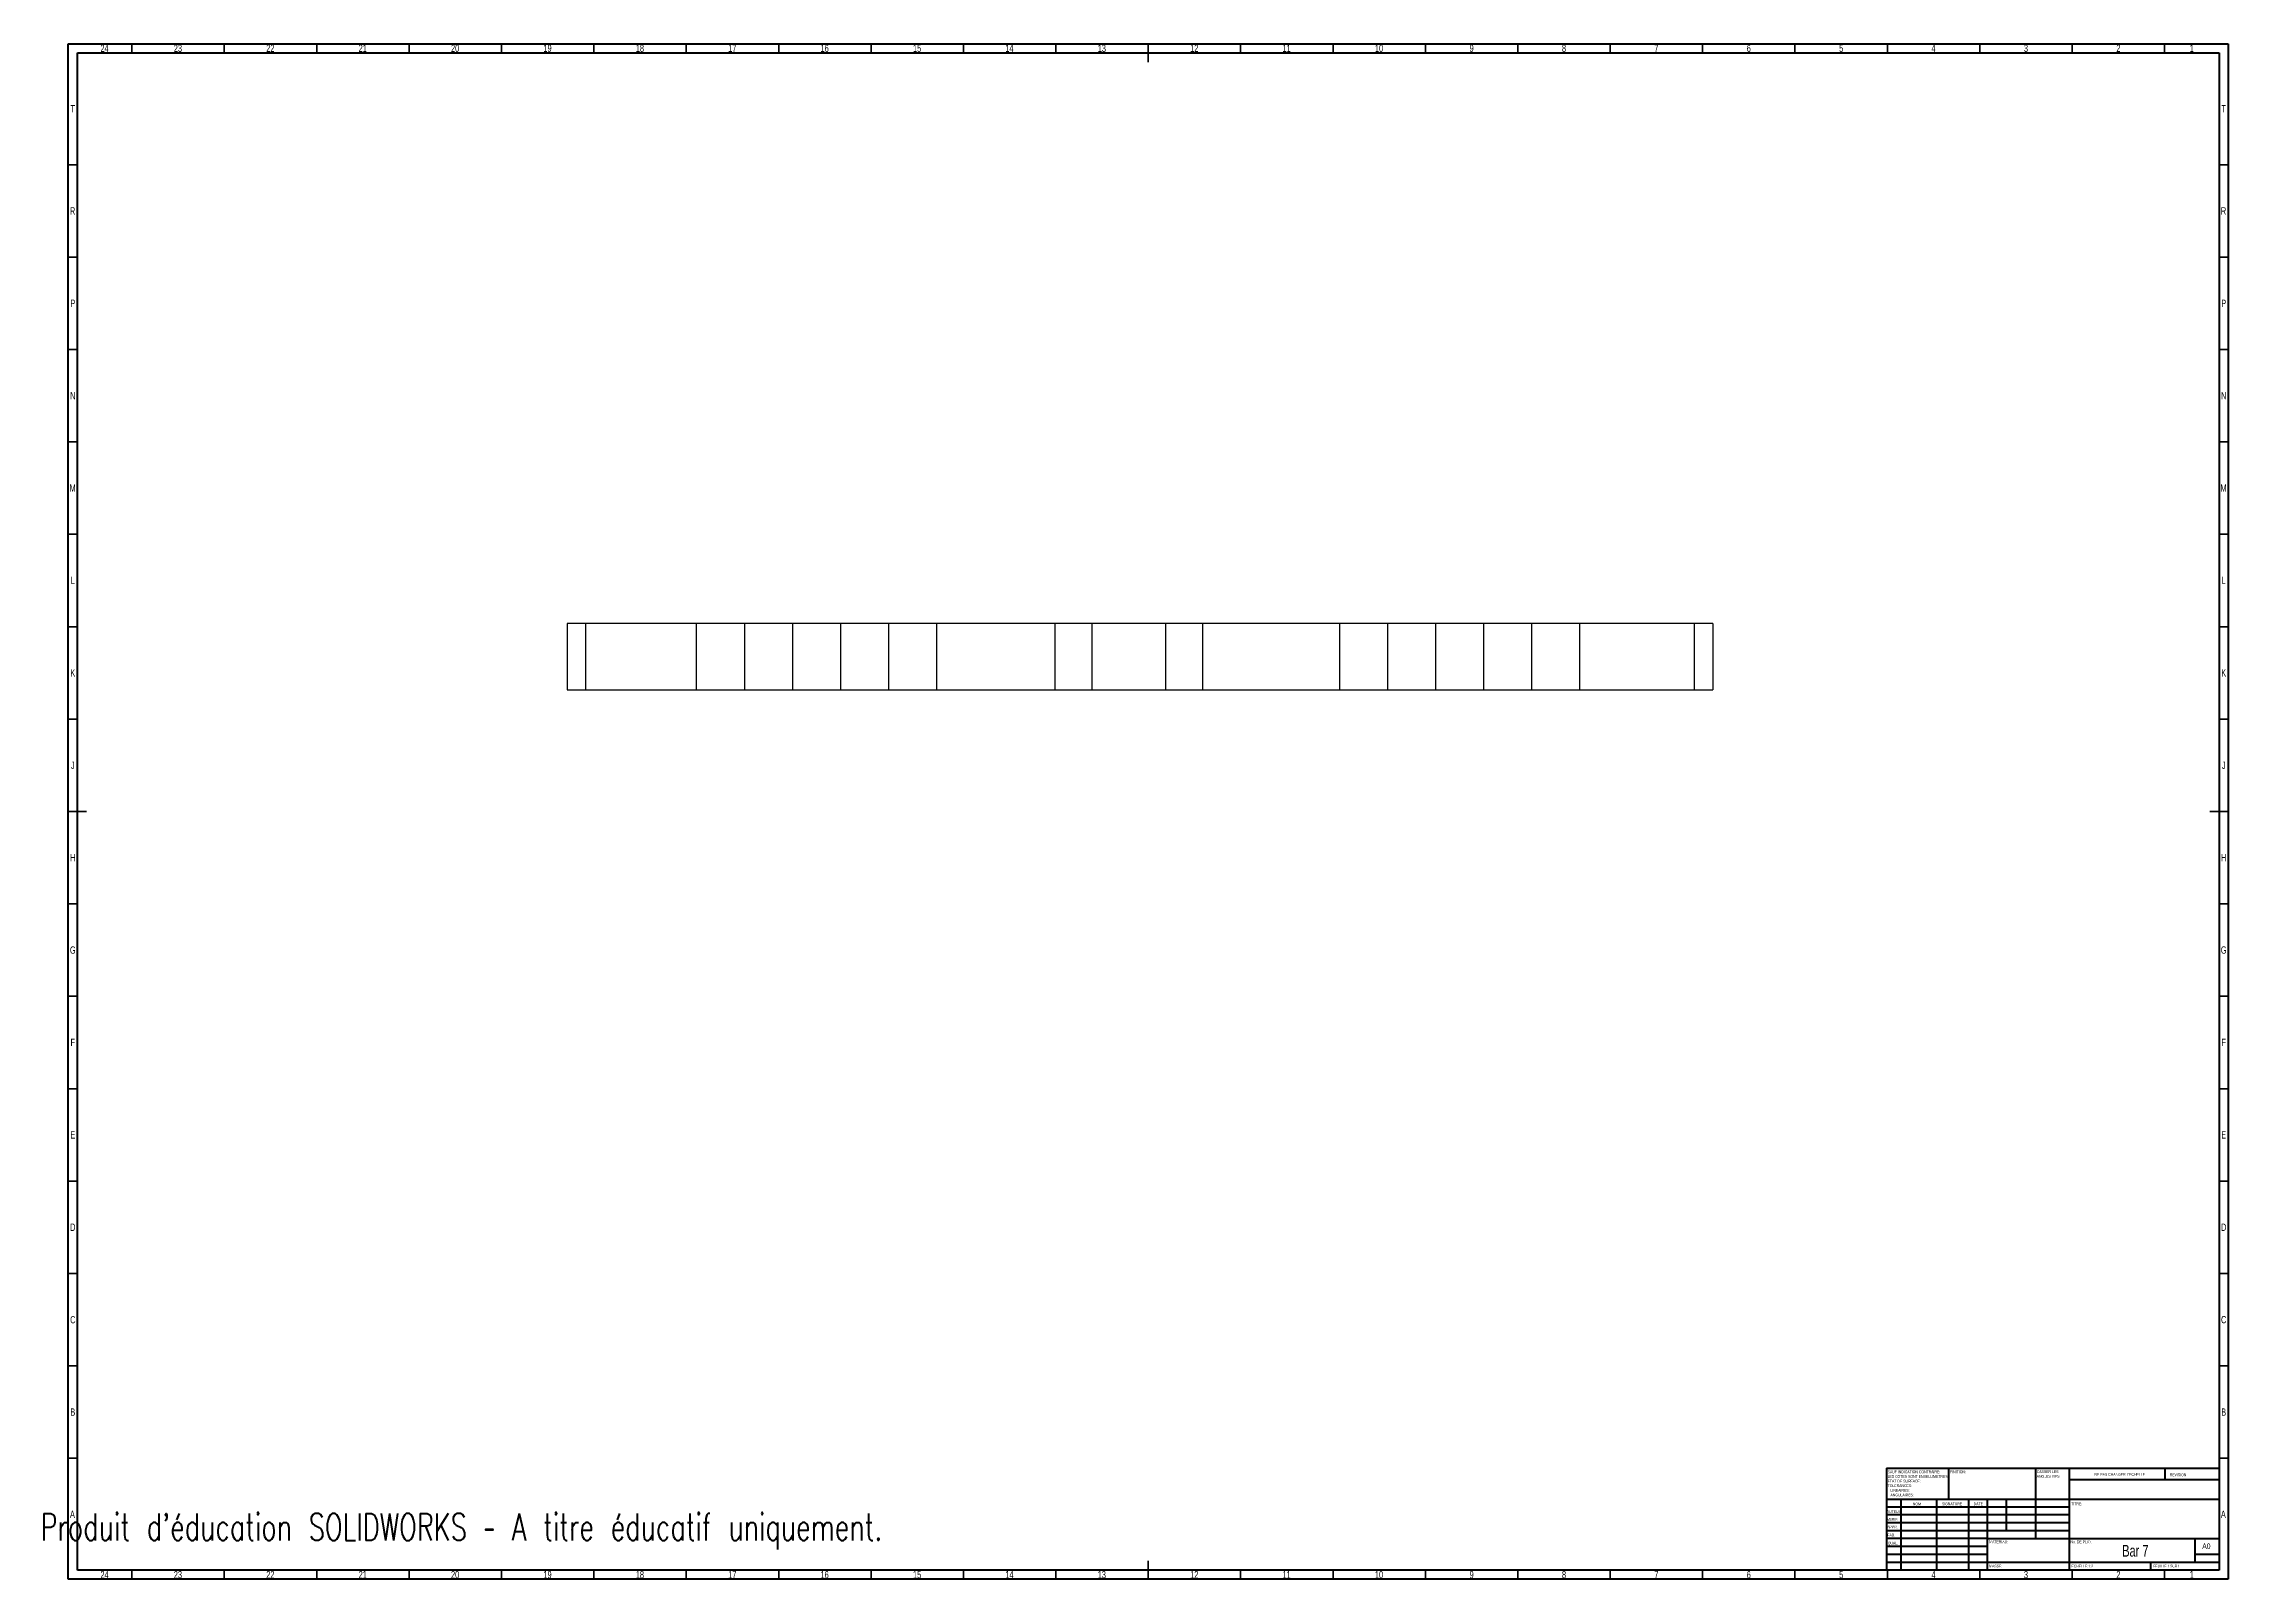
# Model space of a CAD drawing. Header units: millimetres. Extents: x 2 to 1184, y 5 to 836.
import ezdxf

# ---------------------------------------------------------------- set-up
doc = ezdxf.new("R2010")
doc.units = ezdxf.units.MM
doc.styles.add('SLDTEXTSTYLE0', font='TXT', dxfattribs={"width": 0.75})
doc.styles.add('SLDTEXTSTYLE1', font='TXT', dxfattribs={"width": 0.7})
doc.styles.add('SLDTEXTSTYLE2', font='TXT', dxfattribs={"width": 0.7, "bigfont": 'bigfont'})

msp = doc.modelspace()

# ---------------------------------------------------------------- linework, layer by layer
at = {"color": 7, "linetype": 'Continuous', "lineweight": 70}
for p, q in [((15, 5), (15, 836)), ((15, 836), (1184, 836)), ((20, 10), (20, 831)), ((20, 831), (1179, 831)), ((1179, 831), (1179, 10)), ((1184, 836), (1184, 5)), ((1184, 5), (15, 5)), ((1179, 10), (20, 10))]:
    msp.add_line(p, q, dxfattribs=at)
at = {"color": 7, "linetype": 'Continuous', "lineweight": 35}
for p, q in [((49.5, 831), (49.5, 836)), ((99.5, 831), (99.5, 836)), ((149.5, 831), (149.5, 836)), ((199.5, 831), (199.5, 836)), ((249.5, 831), (249.5, 836)), ((299.5, 831), (299.5, 836)), ((349.5, 831), (349.5, 836)), ((399.5, 831), (399.5, 836)), ((449.5, 831), (449.5, 836)), ((499.5, 831), (499.5, 836)), ((549.5, 831), (549.5, 836)), ((599.5, 836), (599.5, 826)), ((599.5, 831), (599.5, 836)), ((649.5, 831), (649.5, 836)), ((699.5, 831), (699.5, 836)), ((749.5, 831), (749.5, 836)), ((799.5, 831), (799.5, 836)), ((849.5, 831), (849.5, 836)), ((899.5, 831), (899.5, 836)), ((949.5, 831), (949.5, 836)), ((999.5, 831), (999.5, 836)), ((1049.5, 831), (1049.5, 836)), ((1099.5, 831), (1099.5, 836)), ((1149.5, 831), (1149.5, 836)), ((20, 770.5), (15, 770.5)), ((1179, 770.5), (1184, 770.5)), ((20, 720.5), (15, 720.5)), ((1179, 720.5), (1184, 720.5)), ((20, 670.5), (15, 670.5)), ((1179, 670.5), (1184, 670.5)), ((20, 620.5), (15, 620.5)), ((1179, 620.5), (1184, 620.5)), ((20, 570.5), (15, 570.5)), ((1179, 570.5), (1184, 570.5)), ((20, 520.5), (15, 520.5)), ((1179, 520.5), (1184, 520.5)), ((20, 470.5), (15, 470.5)), ((1179, 470.5), (1184, 470.5)), ((15, 420.5), (25, 420.5)), ((20, 420.5), (15, 420.5)), ((1184, 420.5), (1174, 420.5)), ((1179, 420.5), (1184, 420.5)), ((20, 370.5), (15, 370.5)), ((1179, 370.5), (1184, 370.5)), ((20, 320.5), (15, 320.5)), ((1179, 320.5), (1184, 320.5)), ((20, 270.5), (15, 270.5)), ((1179, 270.5), (1184, 270.5)), ((20, 220.5), (15, 220.5)), ((1179, 220.5), (1184, 220.5)), ((20, 170.5), (15, 170.5)), ((1179, 170.5), (1184, 170.5)), ((20, 120.5), (15, 120.5)), ((1179, 120.5), (1184, 120.5)), ((20, 70.5), (15, 70.5)), ((1179, 70.5), (1184, 70.5)), ((599.5, 5), (599.5, 15)), ((49.5, 10), (49.5, 5)), ((99.5, 10), (99.5, 5)), ((149.5, 10), (149.5, 5)), ((199.5, 10), (199.5, 5)), ((249.5, 10), (249.5, 5)), ((299.5, 10), (299.5, 5)), ((349.5, 10), (349.5, 5)), ((399.5, 10), (399.5, 5)), ((449.5, 10), (449.5, 5)), ((499.5, 10), (499.5, 5)), ((549.5, 10), (549.5, 5)), ((599.5, 10), (599.5, 5)), ((649.5, 10), (649.5, 5)), ((699.5, 10), (699.5, 5)), ((749.5, 10), (749.5, 5)), ((799.5, 10), (799.5, 5)), ((849.5, 10), (849.5, 5)), ((899.5, 10), (899.5, 5)), ((949.5, 10), (949.5, 5)), ((999.5, 10), (999.5, 5)), ((1049.5, 10), (1049.5, 5)), ((1099.5, 10), (1099.5, 5)), ((1149.5, 10), (1149.5, 5))]:
    msp.add_line(p, q, dxfattribs=at)
at = {"color": 7, "linetype": 'Continuous', "lineweight": 25}
for p, q in [((905.1, 522.3), (285.1, 522.3)), ((285.1, 522.3), (285.1, 486.3)), ((905.1, 522.3), (905.1, 486.3)), ((285.1, 486.3), (905.1, 486.3))]:
    msp.add_line(p, q, dxfattribs=at)
at = {"color": 7, "linetype": 'Continuous'}
for p, q in [((295.1, 486.5), (295.1, 522.2)), ((355.1, 486.5), (355.1, 522.2)), ((381.1, 486.5), (381.1, 522.2)), ((407.1, 486.5), (407.1, 522.2)), ((433.1, 486.5), (433.1, 522.2)), ((459.1, 486.5), (459.1, 522.2)), ((485.1, 486.5), (485.1, 522.2)), ((549.1, 486.5), (549.1, 522.2)), ((569.1, 486.5), (569.1, 522.2)), ((609.1, 486.5), (609.1, 522.2)), ((629.1, 486.5), (629.1, 522.2)), ((703.1, 486.5), (703.1, 522.2)), ((729.1, 486.5), (729.1, 522.2)), ((755.1, 486.5), (755.1, 522.2)), ((781.1, 486.5), (781.1, 522.2)), ((807.1, 486.5), (807.1, 522.2)), ((833.1, 486.5), (833.1, 522.2)), ((895.1, 486.5), (895.1, 522.2))]:
    msp.add_line(p, q, dxfattribs=at)
at = {"color": 7, "linetype": 'Continuous', "lineweight": 50}
for p, q in [((999, 65.2), (1179, 65.2)), ((999, 65.2), (999, 10)), ((1032.8, 48.2), (1032.8, 65.2)), ((1079.6, 65.2), (1079.6, 27)), ((1097.8, 65.2), (1097.8, 10)), ((1149.8, 58.9), (1149.8, 65.2)), ((1179, 48.2), (999, 48.2)), ((1006.8, 48.2), (1006.8, 10)), ((1026, 48.2), (1026, 10)), ((1043.4, 48.2), (1043.4, 10)), ((1053.6, 10), (1053.6, 48.2)), ((1064, 31.2), (1064, 48.2)), ((1179, 58.9), (1097.8, 58.9)), ((1097.8, 44), (999, 44)), ((1097.8, 39.8), (999, 39.8)), ((1097.8, 35.5), (999, 35.5)), ((1097.8, 31.2), (999, 31.2)), ((1053.6, 27), (999, 27)), ((1053.6, 27), (1179, 27)), ((1166, 14.2), (1166, 27)), ((1053.6, 22.7), (999, 22.7)), ((1053.6, 18.5), (999, 18.5)), ((999, 14.2), (1179, 14.2)), ((1142, 10), (1142, 14.2)), ((1179, 18.5), (1166, 18.5))]:
    msp.add_line(p, q, dxfattribs=at)

# ---------------------------------------------------------------- texts
at = {"color": 7, "linetype": 'Continuous', "lineweight": 0}
for s, insert, char_height, attachment_point, style in [('24', (34.7, 835.5), 3.97, 2, 'SLDTEXTSTYLE0'), ('23', (74.4, 835.5), 3.97, 2, 'SLDTEXTSTYLE0'), ('22', (124.4, 835.5), 3.97, 2, 'SLDTEXTSTYLE0'), ('21', (174.4, 835.5), 3.97, 2, 'SLDTEXTSTYLE0'), ('20', (224.4, 835.5), 3.97, 2, 'SLDTEXTSTYLE0'), ('19', (274.4, 835.5), 3.97, 2, 'SLDTEXTSTYLE0'), ('18', (324.4, 835.5), 3.97, 2, 'SLDTEXTSTYLE0'), ('17', (374.4, 835.5), 3.97, 2, 'SLDTEXTSTYLE0'), ('16', (424.4, 835.5), 3.97, 2, 'SLDTEXTSTYLE0'), ('15', (474.4, 835.5), 3.97, 2, 'SLDTEXTSTYLE0'), ('14', (524.4, 835.5), 3.97, 2, 'SLDTEXTSTYLE0'), ('13', (574.4, 835.5), 3.97, 2, 'SLDTEXTSTYLE0'), ('12', (624.4, 835.5), 3.97, 2, 'SLDTEXTSTYLE0'), ('11', (674.4, 835.5), 3.97, 2, 'SLDTEXTSTYLE0'), ('10', (724.4, 835.5), 3.97, 2, 'SLDTEXTSTYLE0'), ('9', (774.5, 835.5), 3.97, 2, 'SLDTEXTSTYLE0'), ('8', (824.5, 835.5), 3.97, 2, 'SLDTEXTSTYLE0'), ('7', (874.5, 835.5), 3.97, 2, 'SLDTEXTSTYLE0'), ('6', (924.5, 835.5), 3.97, 2, 'SLDTEXTSTYLE0'), ('5', (974.5, 835.5), 3.97, 2, 'SLDTEXTSTYLE0'), ('4', (1024.5, 835.5), 3.97, 2, 'SLDTEXTSTYLE0'), ('3', (1074.5, 835.5), 3.97, 2, 'SLDTEXTSTYLE0'), ('2', (1124.5, 835.5), 3.97, 2, 'SLDTEXTSTYLE0'), ('1', (1164.2, 835.5), 3.97, 2, 'SLDTEXTSTYLE0'), ('T', (17.5, 802.8), 3.97, 2, 'SLDTEXTSTYLE0'), ('T', (1181.5, 802.8), 3.97, 2, 'SLDTEXTSTYLE0'), ('R', (17.4, 747.5), 3.97, 2, 'SLDTEXTSTYLE0'), ('R', (1181.4, 747.5), 3.97, 2, 'SLDTEXTSTYLE0'), ('P', (17.5, 697.5), 3.97, 2, 'SLDTEXTSTYLE0'), ('P', (1181.5, 697.5), 3.97, 2, 'SLDTEXTSTYLE0'), ('N', (17.5, 647.5), 3.97, 2, 'SLDTEXTSTYLE0'), ('N', (1181.5, 647.5), 3.97, 2, 'SLDTEXTSTYLE0'), ('M', (17.4, 597.5), 3.97, 2, 'SLDTEXTSTYLE0'), ('M', (1181.4, 597.5), 3.97, 2, 'SLDTEXTSTYLE0'), ('L', (17.5, 547.5), 3.97, 2, 'SLDTEXTSTYLE0'), ('L', (1181.5, 547.5), 3.97, 2, 'SLDTEXTSTYLE0'), ('K', (17.5, 497.5), 3.97, 2, 'SLDTEXTSTYLE0'), ('K', (1181.5, 497.5), 3.97, 2, 'SLDTEXTSTYLE0'), ('J', (17.5, 447.5), 3.97, 2, 'SLDTEXTSTYLE0'), ('J', (1181.5, 447.5), 3.97, 2, 'SLDTEXTSTYLE0'), ('H', (17.5, 397.5), 3.97, 2, 'SLDTEXTSTYLE0'), ('H', (1181.5, 397.5), 3.97, 2, 'SLDTEXTSTYLE0'), ('G', (17.5, 347.5), 3.97, 2, 'SLDTEXTSTYLE0'), ('G', (1181.5, 347.5), 3.97, 2, 'SLDTEXTSTYLE0'), ('F', (17.5, 297.5), 3.97, 2, 'SLDTEXTSTYLE0'), ('F', (1181.5, 297.5), 3.97, 2, 'SLDTEXTSTYLE0'), ('E', (17.5, 247.5), 3.97, 2, 'SLDTEXTSTYLE0'), ('E', (1181.5, 247.5), 3.97, 2, 'SLDTEXTSTYLE0'), ('D', (17.5, 197.5), 3.97, 2, 'SLDTEXTSTYLE0'), ('D', (1181.5, 197.5), 3.97, 2, 'SLDTEXTSTYLE0'), ('C', (17.5, 147.5), 3.97, 2, 'SLDTEXTSTYLE0'), ('C', (1181.5, 147.5), 3.97, 2, 'SLDTEXTSTYLE0'), ('B', (17.5, 97.5), 3.97, 2, 'SLDTEXTSTYLE0'), ('B', (1181.5, 97.5), 3.97, 2, 'SLDTEXTSTYLE0'), ('SAUF INDICATION CONTRAIRE:^JLES COTES SONT EN MILLIMETRES^JETAT DE SURFACE:^JTOLERANCES:^J   LINEAIRES:^J   ANGULAIRES:', (999.6, 63.9), 1.5, 1, 'SLDTEXTSTYLE0'), ('FINITION:', (1033.4, 63.9), 1.5, 1, 'SLDTEXTSTYLE0'), ('CASSER LES^JANGLES VIFS', (1080.3, 64), 1.5, 1, 'SLDTEXTSTYLE0'), ("NE PAS CHANGER L'ECHELLE", (1111.6, 62.5), 1.5, 1, 'SLDTEXTSTYLE0'), ('REVISION', (1152.3, 62.3), 1.5, 1, 'SLDTEXTSTYLE0'), ('A', (17.3, 42.2), 3.97, 2, 'SLDTEXTSTYLE0'), ('AUTEUR', (999.2, 42.4), 1.5, 1, 'SLDTEXTSTYLE0'), ('VERIF.', (999.4, 38.2), 1.5, 1, 'SLDTEXTSTYLE0'), ('NOM', (1013.3, 46.5), 1.5, 1, 'SLDTEXTSTYLE0'), ('SIGNATURE', (1029, 46.6), 1.5, 1, 'SLDTEXTSTYLE0'), ('DATE', (1046.2, 46.6), 1.5, 1, 'SLDTEXTSTYLE0'), ('TITRE:', (1099, 46.6), 1.5, 1, 'SLDTEXTSTYLE0'), ('A', (1181.3, 42.2), 3.97, 2, 'SLDTEXTSTYLE0'), ('APPR.', (999.4, 34.1), 1.5, 1, 'SLDTEXTSTYLE0'), ('FAB.', (999.5, 29.7), 1.5, 1, 'SLDTEXTSTYLE0'), ('QUAL.', (999.7, 25.3), 1.5, 1, 'SLDTEXTSTYLE0'), ('MATERIAU:', (1054.6, 26), 1.5, 1, 'SLDTEXTSTYLE0'), ('No. DE PLAN', (1098.6, 26), 1.5, 1, 'SLDTEXTSTYLE0'), ('A0', (1169.9, 24.4), 2.91, 1, 'SLDTEXTSTYLE0'), ('MASSE:', (1054.6, 12.9), 1.5, 1, 'SLDTEXTSTYLE0'), ('ECHELLE:1:2', (1099.1, 12.9), 1.5, 1, 'SLDTEXTSTYLE0'), ('Bar 7', (1133.7, 23.6), 6.35, 2, 'SLDTEXTSTYLE1'), ('FEUILLE 1 SUR 1', (1143.5, 12.9), 1.5, 1, 'SLDTEXTSTYLE1'), ('24', (34.7, 9.5), 3.97, 2, 'SLDTEXTSTYLE0'), ('23', (74.4, 9.5), 3.97, 2, 'SLDTEXTSTYLE0'), ('22', (124.4, 9.5), 3.97, 2, 'SLDTEXTSTYLE0'), ('21', (174.4, 9.5), 3.97, 2, 'SLDTEXTSTYLE0'), ('20', (224.4, 9.5), 3.97, 2, 'SLDTEXTSTYLE0'), ('19', (274.4, 9.5), 3.97, 2, 'SLDTEXTSTYLE0'), ('18', (324.4, 9.5), 3.97, 2, 'SLDTEXTSTYLE0'), ('17', (374.4, 9.5), 3.97, 2, 'SLDTEXTSTYLE0'), ('16', (424.4, 9.5), 3.97, 2, 'SLDTEXTSTYLE0'), ('15', (474.4, 9.5), 3.97, 2, 'SLDTEXTSTYLE0'), ('14', (524.4, 9.5), 3.97, 2, 'SLDTEXTSTYLE0'), ('13', (574.4, 9.5), 3.97, 2, 'SLDTEXTSTYLE0'), ('12', (624.4, 9.5), 3.97, 2, 'SLDTEXTSTYLE0'), ('11', (674.4, 9.5), 3.97, 2, 'SLDTEXTSTYLE0'), ('10', (724.4, 9.5), 3.97, 2, 'SLDTEXTSTYLE0'), ('9', (774.5, 9.5), 3.97, 2, 'SLDTEXTSTYLE0'), ('8', (824.5, 9.5), 3.97, 2, 'SLDTEXTSTYLE0'), ('7', (874.5, 9.5), 3.97, 2, 'SLDTEXTSTYLE0'), ('6', (924.5, 9.5), 3.97, 2, 'SLDTEXTSTYLE0'), ('5', (974.5, 9.5), 3.97, 2, 'SLDTEXTSTYLE0'), ('4', (1024.5, 9.5), 3.97, 2, 'SLDTEXTSTYLE0'), ('3', (1074.5, 9.5), 3.97, 2, 'SLDTEXTSTYLE0'), ('2', (1124.5, 9.5), 3.97, 2, 'SLDTEXTSTYLE0'), ('1', (1164.2, 9.5), 3.97, 2, 'SLDTEXTSTYLE0')]:
    msp.add_mtext(s, dxfattribs=dict(at, insert=insert, char_height=char_height, attachment_point=attachment_point, style=style))
at = {"color": 7, "linetype": 'Continuous', "insert": (0, 40.6), "char_height": 14.549, "attachment_point": 1, "style": 'SLDTEXTSTYLE2'}
msp.add_mtext("Produit d'éducation SOLIDWORKS – A titre éducatif uniquement.", dxfattribs=at)

doc.saveas('drawing.dxf')
